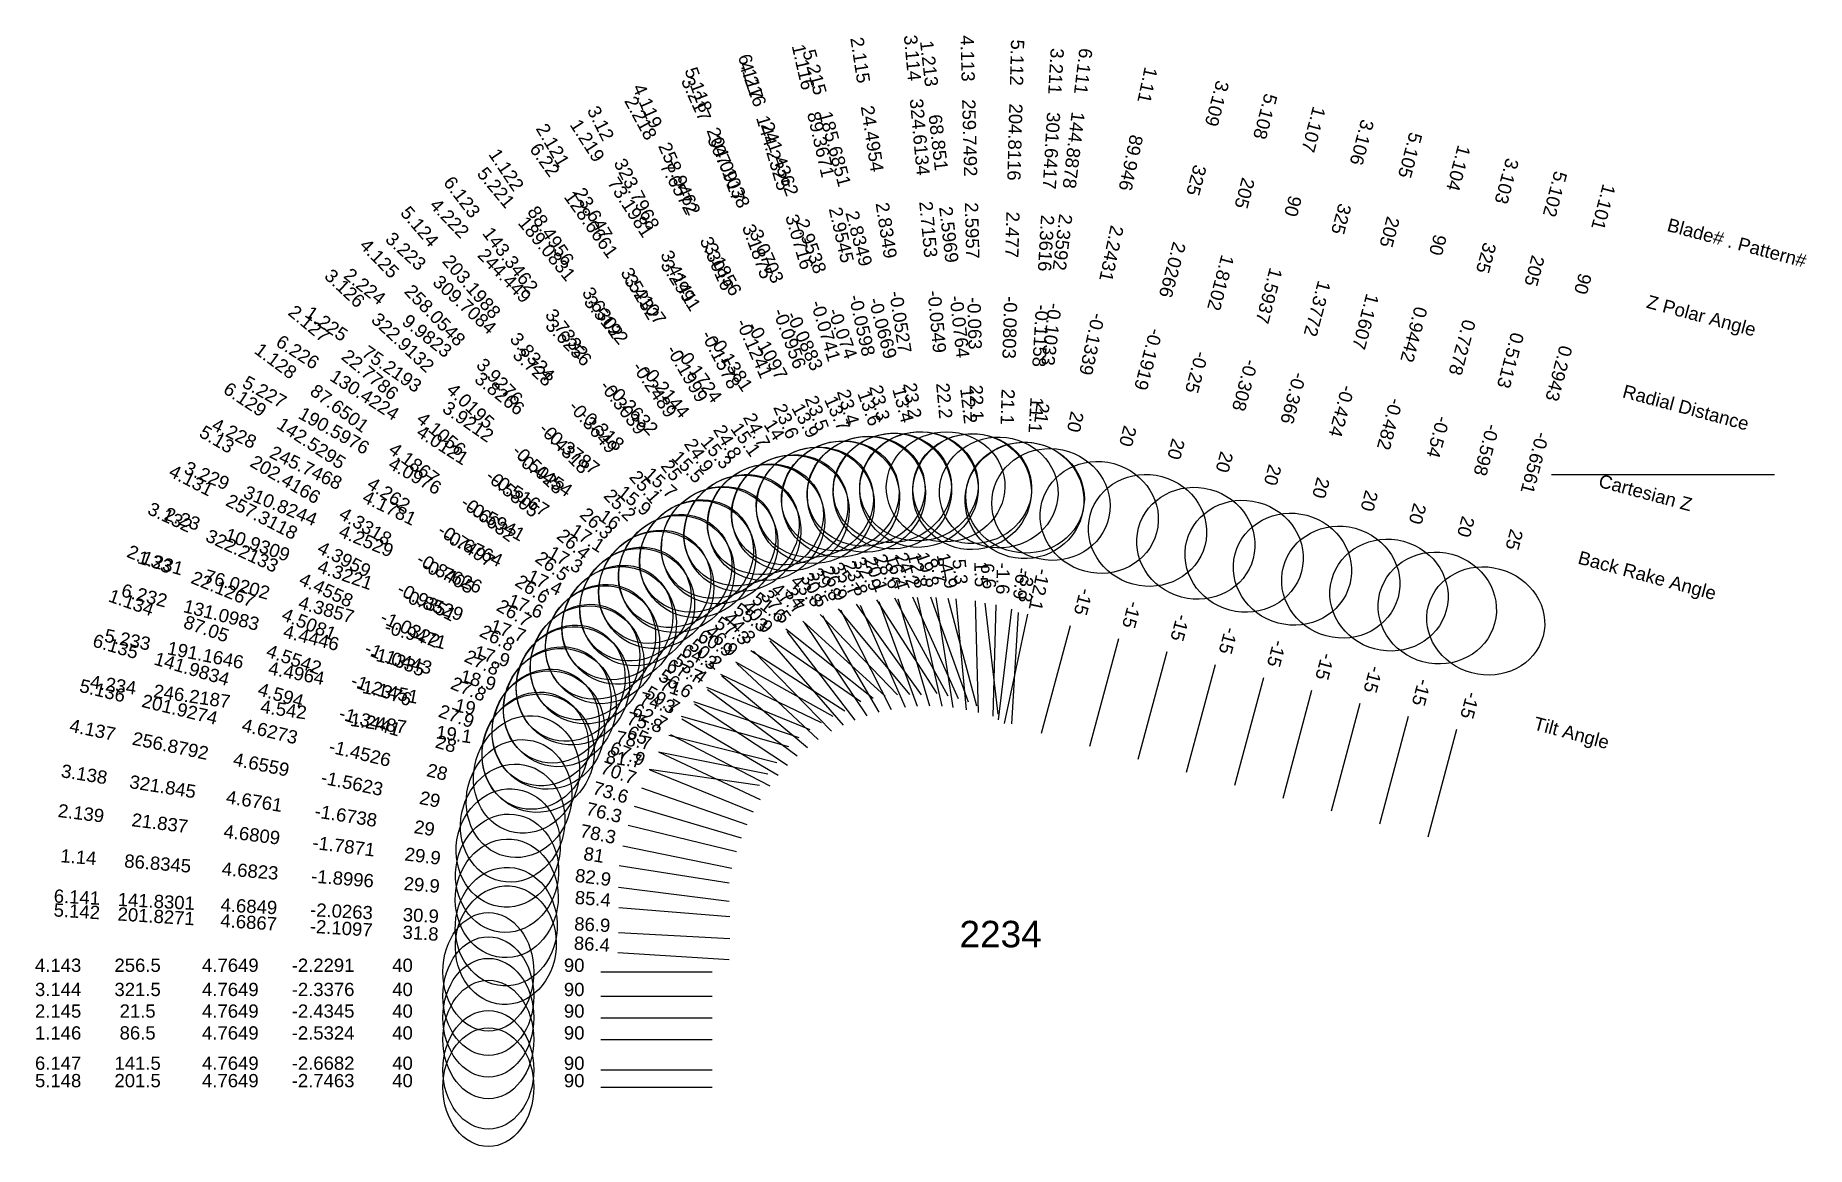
# Model space of a CAD drawing. Header units: inches. Extents: x 29.2 to 37.14, y 14.99 to 19.97.
import ezdxf
from ezdxf.enums import TextEntityAlignment as Align

# ---------------------------------------------------------------- set-up
doc = ezdxf.new("R2010")
doc.units = ezdxf.units.IN
doc.header["$MEASUREMENT"] = 0
for name, color, linetype, true_color in [('Blade_1', 30, 'Continuous', 0xff7f00), ('Blade_2', 7, 'Continuous', 0xcccc00), ('Blade_3', 7, 'Continuous', 0x00cc00), ('Blade_4', 7, 'Continuous', 0x00cccc), ('Blade_5', 7, 'Continuous', 0x0066cc), ('Blade_6', 190, 'Continuous', 0x7f00ff)]:
    doc.layers.add(name, color=color, linetype=linetype, true_color=true_color)
doc.styles.get("Standard").update_dxf_attribs({"font": 'arial.ttf'})

msp = doc.modelspace()

# ---------------------------------------------------------------- linework, layer by layer
msp.add_line((36, 18), (37, 18))
at = {"layer": 'Blade_1'}
for p, q in [((32.9742, 17.4391), (33.2457, 17.0191)), ((33.1572, 17.4493), (33.2682, 16.9617)), ((33.461, 17.4234), (33.5184, 16.9268)), ((32.6514, 17.3337), (32.931, 16.9192)), ((33.6515, 17.3738), (33.5468, 16.8848)), ((32.4928, 17.268), (32.9039, 16.9834)), ((34.276, 17.2057), (34.1466, 16.7227)), ((32.2176, 17.0368), (32.6192, 16.7389)), ((34.9255, 17.0317), (34.7961, 16.5487)), ((32.0989, 16.9164), (32.5802, 16.7809)), ((35.5754, 16.8576), (35.446, 16.3746)), ((31.9211, 16.5963), (32.3931, 16.4314)), ((31.8195, 16.0597), (32.3179, 16.0194)), ((31.7386, 15.4676), (32.2386, 15.4676))]:
    msp.add_line(p, q, dxfattribs=at)
for centre, major_axis, ratio in [((33.0455, 17.9402), (0.2594, 0.059), 0.918354), ((33.4031, 17.9236), (0.2642, 0.0306), 0.977258), ((32.7009, 17.8619), (0.2234, 0.1444), 0.970135), ((33.7569, 17.8661), (0.2601, -0.0557), 0.93955), ((32.3698, 17.7511), (0.2205, 0.1488), 0.907313), ((34.4063, 17.692), (0.2569, -0.0688), 0.939693), ((32.0788, 17.5546), (0.1514, 0.2187), 0.961035), ((35.0558, 17.518), (0.2569, -0.0688), 0.939693), ((31.8133, 17.3368), (0.1585, 0.2136), 0.89517), ((35.7057, 17.3439), (0.2569, -0.0688), 0.906308), ((31.6143, 17.0529), (0.0721, 0.256), 0.95167), ((31.4458, 16.7624), (0.0877, 0.2511), 0.883713), ((31.3177, 16.1004), (0.0215, 0.2651), 0.866605), ((31.2351, 15.4676), (0, 0.266), 0.766045)]:
    msp.add_ellipse(centre, major_axis=major_axis, ratio=ratio, dxfattribs=at)
at = {"layer": 'Blade_2'}
for p, q in [((33.0551, 17.4481), (33.2942, 17.0089)), ((33.2414, 17.4496), (33.3171, 16.9554)), ((32.5677, 17.3082), (32.9593, 16.9973)), ((32.7322, 17.3662), (32.9859, 16.9353)), ((32.2813, 17.0973), (32.6655, 16.7773)), ((32.1541, 16.9835), (32.6269, 16.821)), ((31.9583, 16.6767), (32.4214, 16.4883)), ((31.8187, 16.1503), (32.3148, 16.0881)), ((31.7386, 15.5655), (32.2386, 15.5655))]:
    msp.add_line(p, q, dxfattribs=at)
for centre, major_axis, ratio in [((32.8144, 17.8903), (0.2336, 0.1272), 0.970846), ((33.1651, 17.9473), (0.2629, 0.0403), 0.91886), ((32.4768, 17.8001), (0.2292, 0.1349), 0.908105), ((32.1734, 17.6213), (0.1654, 0.2083), 0.961929), ((31.8944, 17.4195), (0.1702, 0.2044), 0.895983), ((31.6779, 17.1471), (0.0864, 0.2516), 0.952424), ((31.4919, 16.8665), (0.1003, 0.2464), 0.884254), ((31.3191, 16.2129), (0.0331, 0.2639), 0.866622), ((31.2351, 15.5655), (0, 0.266), 0.766045)]:
    msp.add_ellipse(centre, major_axis=major_axis, ratio=ratio, dxfattribs=at)
at = {"layer": 'Blade_3'}
for p, q in [((32.814, 17.3933), (33.0405, 16.9476)), ((33.1359, 17.4524), (33.3407, 16.9962)), ((33.3311, 17.4437), (33.3773, 16.9459)), ((32.6445, 17.3432), (33.0143, 17.0068)), ((33.6092, 17.3815), (33.5802, 16.8824)), ((33.8431, 17.3218), (33.7137, 16.8388)), ((32.3484, 17.1535), (32.7138, 16.8121)), ((34.4925, 17.1477), (34.3631, 16.6647)), ((32.213, 17.0466), (32.6757, 16.8571)), ((35.1419, 16.9737), (35.0125, 16.4907)), ((32.0006, 16.7552), (32.4538, 16.544)), ((31.8212, 16.2475), (32.3151, 16.1694)), ((31.7386, 15.6624), (32.2386, 15.6624))]:
    msp.add_line(p, q, dxfattribs=at)
for centre, major_axis, ratio in [((32.9297, 17.9117), (0.2427, 0.1089), 0.9715), ((33.2847, 17.9451), (0.2649, 0.0245), 0.925968), ((32.5859, 17.8422), (0.2371, 0.1205), 0.908857), ((33.6384, 17.8842), (0.2656, -0.0154), 0.981303), ((33.9734, 17.8081), (0.2569, -0.0688), 0.939693), ((32.272, 17.682), (0.179, 0.1968), 0.962812), ((34.6228, 17.634), (0.2569, -0.0688), 0.939693), ((31.9805, 17.4972), (0.1816, 0.1944), 0.896812), ((35.2722, 17.46), (0.2569, -0.0688), 0.939693), ((31.7471, 17.2374), (0.1008, 0.2462), 0.953223), ((31.5442, 16.9678), (0.1123, 0.2411), 0.884855), ((31.3239, 16.3262), (0.0416, 0.2627), 0.874591), ((31.2351, 15.6624), (0, 0.266), 0.766045)]:
    msp.add_ellipse(centre, major_axis=major_axis, ratio=ratio, dxfattribs=at)
at = {"layer": 'Blade_4'}
for p, q in [((32.9013, 17.4151), (33.1028, 16.9575)), ((33.2168, 17.4523), (33.3863, 16.9819)), ((33.4175, 17.4337), (33.4306, 16.9338)), ((32.7228, 17.3733), (33.0688, 17.0124)), ((32.424, 17.2078), (32.7731, 16.8498)), ((32.2757, 17.1056), (32.7264, 16.8891)), ((32.0517, 16.8343), (32.4962, 16.6054)), ((31.9563, 16.679), (32.4511, 16.6072)), ((31.8372, 16.336), (32.3269, 16.235)), ((31.7386, 15.7709), (32.2386, 15.7709))]:
    msp.add_line(p, q, dxfattribs=at)
for centre, major_axis, ratio in [((33.0462, 17.926), (0.2503, 0.0902), 0.972094), ((33.4043, 17.937), (0.2659, 0.007), 0.926341), ((32.6984, 17.8759), (0.2434, 0.1072), 0.916504), ((32.3744, 17.7368), (0.192, 0.1841), 0.963676), ((32.0724, 17.5682), (0.1904, 0.1857), 0.904827), ((31.8219, 17.3236), (0.1152, 0.2398), 0.954056), ((31.6041, 17.0649), (0.1218, 0.2365), 0.892931), ((31.458, 16.7513), (0.0382, 0.2632), 0.945133), ((31.3441, 16.4377), (0.0537, 0.2605), 0.874838), ((31.2351, 15.7709), (0, 0.266), 0.766045)]:
    msp.add_ellipse(centre, major_axis=major_axis, ratio=ratio, dxfattribs=at)
at = {"layer": 'Blade_5'}
for p, q in [((32.8029, 17.3986), (33.1228, 17.0144)), ((32.9856, 17.4316), (33.1576, 16.9621)), ((33.2946, 17.4465), (33.4232, 16.9634)), ((33.5093, 17.4164), (33.4958, 16.9166)), ((32.4973, 17.2545), (32.8247, 16.8766)), ((34.0595, 17.2637), (33.9301, 16.7807)), ((32.3422, 17.1608), (32.7789, 16.9173)), ((34.709, 17.0897), (34.5796, 16.6067)), ((35.3584, 16.9157), (35.229, 16.4327)), ((32.1029, 16.9054), (32.5345, 16.6531)), ((31.9974, 16.7567), (32.4878, 16.6591)), ((31.862, 16.4285), (32.3478, 16.3105)), ((31.8158, 15.8582), (32.3148, 15.8264)), ((31.7386, 15.2537), (32.2386, 15.2537))]:
    msp.add_line(p, q, dxfattribs=at)
for centre, major_axis, ratio in [((32.8125, 17.9044), (0.2498, 0.0915), 0.917175), ((33.1651, 17.9331), (0.2571, 0.0684), 0.972628), ((33.523, 17.9197), (0.2659, -0.0072), 0.933036), ((32.4808, 17.7856), (0.2044, 0.1702), 0.964517), ((34.1898, 17.75), (0.2569, -0.0688), 0.939693), ((32.1676, 17.6351), (0.201, 0.1742), 0.905668), ((34.8393, 17.576), (0.2569, -0.0688), 0.939693), ((31.9024, 17.4059), (0.1295, 0.2323), 0.954922), ((35.4887, 17.402), (0.2569, -0.0688), 0.939693), ((31.6682, 17.1595), (0.1342, 0.2296), 0.89364), ((31.5036, 16.8549), (0.0519, 0.2609), 0.945711), ((31.3727, 16.5474), (0.0628, 0.2585), 0.882835), ((31.3133, 15.8903), (0.0169, 0.2655), 0.849943), ((31.2351, 15.2537), (0, 0.266), 0.766045)]:
    msp.add_ellipse(centre, major_axis=major_axis, ratio=ratio, dxfattribs=at)
at = {"layer": 'Blade_6'}
for p, q in [((32.8831, 17.4187), (33.1749, 17.0127)), ((33.0709, 17.443), (33.2123, 16.9634)), ((33.5804, 17.3968), (33.5203, 16.9005)), ((32.5731, 17.2965), (32.8773, 16.8997)), ((32.4116, 17.2114), (32.8325, 16.9413)), ((32.1583, 16.973), (32.5756, 16.6977)), ((32.0435, 16.832), (32.5281, 16.7092)), ((31.8889, 16.5135), (32.3685, 16.372)), ((31.8179, 15.9468), (32.3172, 15.9202)), ((31.7386, 15.3318), (32.2386, 15.3318))]:
    msp.add_line(p, q, dxfattribs=at)
for centre, major_axis, ratio in [((32.9284, 17.9259), (0.2551, 0.0753), 0.917794), ((32.5893, 17.8276), (0.216, 0.1552), 0.965316), ((33.6408, 17.8967), (0.2641, -0.0319), 0.933272), ((32.2668, 17.6961), (0.2111, 0.1618), 0.906499), ((31.9879, 17.4833), (0.1437, 0.2239), 0.955805), ((31.738, 17.2503), (0.1465, 0.222), 0.894389), ((31.5554, 16.9557), (0.0653, 0.2579), 0.946354), ((31.406, 16.6559), (0.0752, 0.2551), 0.883238), ((31.3151, 15.9737), (0.0142, 0.2656), 0.858399), ((31.2351, 15.3318), (0, 0.266), 0.766045)]:
    msp.add_ellipse(centre, major_axis=major_axis, ratio=ratio, dxfattribs=at)

# ---------------------------------------------------------------- texts
for s, height, p in [('Blade# . Pattern#', 0.059375, (36.5221, 19.1217)), ('Z Polar Angle', 0.059375, (36.4299, 18.7776)), ('Radial Distance', 0.059375, (36.3224, 18.3761)), ('Cartesian Z', 0.059375, (36.2148, 17.9746)), ('Back Rake Angle', 0.059375, (36.1226, 17.6305)), ('Tilt Angle', 0.05937, (35.9234, 16.8872))]:
    msp.add_text(s, height=height, rotation=345).set_placement(p, align=Align.MIDDLE_LEFT)
msp.add_text('2234', height=0.11875).set_placement((33.5312, 15.9403), align=Align.MIDDLE_CENTER)
at = {"layer": 'Blade_1'}
for s, rotation, p in [('1.213', 276.60049, (33.1814, 19.8393)), ('1.116', 282.82052, (32.6176, 19.8206)), ('1.11', 257.9134, (34.1607, 19.7518)), ('89.3671', 282.82052, (32.6966, 19.4733)), ('68.851', 276.60049, (33.2224, 19.4854)), ('1.107', 255, (34.9054, 19.5548)), ('1.219', 302.87986, (31.6539, 19.4815)), ('1.122', 304.00209, (31.2913, 19.3499)), ('89.946', 257.9134, (34.0861, 19.4035)), ('1.104', 255, (35.5549, 19.3808)), ('73.1981', 302.87986, (31.8473, 19.1823)), ('1.101', 255, (36.2048, 19.2067)), ('90', 255, (34.8132, 19.2107)), ('88.4956', 304.00209, (31.4906, 19.0545)), ('2.9545', 282.82052, (32.7888, 19.068)), ('2.5969', 276.60049, (33.2701, 19.0726)), ('2.2431', 257.9134, (33.9991, 18.9971)), ('90', 255, (35.4627, 19.0367)), ('3.2991', 302.87986, (32.073, 18.8332)), ('1.5937', 255, (34.7057, 18.8092)), ('90', 255, (36.1126, 18.8626)), ('3.6302', 304.00209, (31.723, 18.71)), ('1.225', 325.30803, (30.4931, 18.6522)), ('-0.0598', 282.82052, (32.8811, 18.6627)), ('-0.0764', 276.60049, (33.3179, 18.6597)), ('0.9442', 255, (35.3552, 18.6352)), ('-0.1339', 257.9134, (33.9121, 18.5907)), ('1.128', 323.42681, (30.2645, 18.4859)), ('75.2193', 325.30803, (30.786, 18.4495)), ('-0.1381', 302.87986, (32.2986, 18.4842)), ('-0.308', 255, (34.5981, 18.4078)), ('0.2943', 255, (36.0051, 18.4611)), ('-0.2489', 304.00209, (31.9554, 18.3654)), ('87.6501', 323.42681, (30.5506, 18.2736)), ('23.3', 282.82052, (32.9601, 18.3154)), ('12.2', 276.60049, (33.3589, 18.3058)), ('3.9212', 325.30803, (31.1278, 18.2129)), ('20', 257.9134, (33.8375, 18.2423)), ('-0.482', 255, (35.2476, 18.2337)), ('14', 302.87986, (32.492, 18.185)), ('-0.6561', 255, (35.8975, 18.0596)), ('4.1867', 323.42681, (30.8844, 18.026)), ('24.9', 304.00209, (32.1546, 18.0701)), ('20', 255, (34.5059, 18.0636)), ('-0.4454', 325.30803, (31.4695, 17.9763)), ('-0.6632', 323.42681, (31.2182, 17.7783)), ('20', 255, (35.1554, 17.8896)), ('16', 325.30803, (31.7624, 17.7736)), ('25', 255, (35.8053, 17.7155)), ('1.231', 344.27243, (29.758, 17.5756)), ('26.5', 323.42681, (31.5043, 17.5661)), ('32.9', 302.87986, (32.9098, 17.5388)), ('12.8', 282.82052, (33.1309, 17.565)), ('76.0202', 344.27243, (30.1009, 17.4791)), ('6.6', 276.60049, (33.4473, 17.5414)), ('-12.1', 257.9134, (33.6763, 17.4899)), ('1.134', 340.73938, (29.6252, 17.3985)), ('34', 304.00209, (32.585, 17.4321)), ('4.3857', 344.27243, (30.501, 17.3664)), ('55.3', 325.30803, (32.3951, 17.3356)), ('87.05', 340.73938, (29.9615, 17.281)), ('-0.9471', 344.27243, (30.901, 17.2538)), ('-15', 255, (34.3067, 17.3204)), ('4.5542', 340.73938, (30.3539, 17.1439)), ('17.9', 344.27243, (31.2439, 17.1572)), ('53.4', 323.42681, (32.1223, 17.1075)), ('-15', 255, (34.9562, 17.1464)), ('-1.2376', 340.73938, (30.7463, 17.0068)), ('74.3', 344.27243, (31.9846, 16.9486)), ('-15', 255, (35.6061, 16.9723)), ('27.9', 340.73938, (31.0826, 16.8893)), ('70.7', 340.73938, (31.809, 16.6355)), ('1.14', 355.36887, (29.3955, 16.2561)), ('86.8345', 355.36887, (29.7506, 16.2273)), ('4.6823', 355.36887, (30.1648, 16.1938)), ('-1.8996', 355.36887, (30.5791, 16.1602)), ('29.9', 355.36887, (30.9342, 16.1315)), ('85.4', 355.36887, (31.7012, 16.0693)), ('1.146', 359.99999, (29.3066, 15.4676)), ('86.5', 359.99999, (29.6628, 15.4676)), ('4.7649', 359.99999, (30.0785, 15.4676)), ('-2.5324', 359.99999, (30.4941, 15.4676)), ('40', 359.99999, (30.8503, 15.4676)), ('90', 359.99999, (31.6198, 15.4676))]:
    msp.add_text(s, height=0.05937, rotation=rotation, dxfattribs=at).set_placement(p, align=Align.CENTER)
at = {"layer": 'Blade_2'}
for s, rotation, p in [('2.115', 278.7114, (32.873, 19.8536)), ('2.218', 298.56356, (31.8923, 19.5841)), ('24.4954', 278.7114, (32.927, 19.5014)), ('2.121', 300.48419, (31.4985, 19.462)), ('7.6572', 298.56356, (32.0626, 19.2712)), ('23.647', 300.48419, (31.6792, 19.155)), ('2.8349', 278.7114, (32.9899, 19.0906)), ('3.1856', 298.56356, (32.2614, 18.9061)), ('2.224', 321.55137, (30.6631, 18.8205)), ('3.5232', 300.48419, (31.89, 18.7968)), ('-0.0527', 278.7114, (33.0529, 18.6798)), ('2.127', 320.21176, (30.4125, 18.6536)), ('9.9823', 321.55137, (30.9421, 18.5989)), ('-0.1097', 298.56356, (32.4601, 18.5411)), ('22.7786', 320.21176, (30.6862, 18.4257)), ('-0.1999', 300.48419, (32.1009, 18.4387)), ('3.8266', 321.55137, (31.2676, 18.3405)), ('23.2', 278.7114, (33.1068, 18.3276)), ('4.1056', 320.21176, (31.0056, 18.1597)), ('13.9', 298.56356, (32.6304, 18.2282)), ('-0.3787', 321.55137, (31.5931, 18.0821)), ('24.8', 300.48419, (32.2816, 18.1317)), ('-0.5805', 320.21176, (31.325, 17.8937)), ('15.9', 321.55137, (31.8721, 17.8605)), ('2.23', 341.0394, (29.854, 17.7737)), ('10.9309', 341.0394, (30.1909, 17.6579)), ('26.4', 320.21176, (31.5987, 17.6657)), ('2.133', 337.8571, (29.7056, 17.5934)), ('28.6', 298.56356, (32.9984, 17.5524)), ('8.7', 278.7114, (33.2234, 17.567)), ('22.1267', 337.8571, (30.0356, 17.4591)), ('4.3221', 341.0394, (30.584, 17.5229)), ('30.5', 300.48419, (32.672, 17.4685)), ('-0.8529', 341.0394, (30.9771, 17.3879)), ('51.6', 321.55137, (32.4747, 17.3821)), ('4.5081', 337.8571, (30.4206, 17.3024)), ('17.7', 341.0394, (31.314, 17.2721)), ('-1.1335', 337.8571, (30.8055, 17.1458)), ('50.2', 320.21176, (32.19, 17.1733)), ('27.8', 337.8571, (31.1355, 17.0115)), ('71', 341.0394, (32.0418, 17.0221)), ('67.9', 337.8571, (31.8483, 16.7215)), ('2.139', 352.85775, (29.4056, 16.4527)), ('21.837', 352.85775, (29.759, 16.4084)), ('4.6809', 352.85775, (30.1714, 16.3567)), ('-1.7871', 352.85775, (30.5838, 16.305)), ('29.9', 352.85775, (30.9373, 16.2607)), ('82.9', 352.85775, (31.7009, 16.1651)), ('2.145', 359.99999, (29.3066, 15.5655)), ('21.5', 359.99999, (29.6628, 15.5655)), ('4.7649', 359.99999, (30.0785, 15.5655)), ('-2.4345', 359.99999, (30.4941, 15.5655)), ('40', 359.99999, (30.8503, 15.5655)), ('90', 359.99999, (31.6198, 15.5655))]:
    msp.add_text(s, height=0.05937, rotation=rotation, dxfattribs=at).set_placement(p, align=Align.CENTER)
at = {"layer": 'Blade_3'}
for s, rotation, p in [('3.114', 275.29306, (33.1068, 19.8654)), ('3.211', 266.67831, (33.7501, 19.8095)), ('3.217', 294.17794, (32.1398, 19.671)), ('3.109', 255, (34.4725, 19.6709)), ('3.12', 296.93877, (31.7122, 19.5614)), ('324.6134', 275.29306, (33.1397, 19.5106)), ('301.6417', 266.67831, (33.7295, 19.4538)), ('3.106', 255, (35.1219, 19.4968)), ('307.1038', 294.17794, (32.2857, 19.346)), ('323.7968', 296.93877, (31.8736, 19.2438)), ('325', 255, (34.3803, 19.3268)), ('3.103', 255, (35.7713, 19.3228)), ('2.7153', 275.29306, (33.178, 19.0968)), ('325', 255, (35.0297, 19.1527)), ('2.3616', 266.67831, (33.7054, 19.0389)), ('3.223', 317.71123, (30.8454, 18.9796)), ('3.0703', 294.17794, (32.456, 18.9669)), ('3.4141', 296.93877, (32.0619, 18.8733)), ('2.0266', 255, (34.2728, 18.9253)), ('325', 255, (35.6791, 18.9787)), ('3.126', 316.94726, (30.5713, 18.8137)), ('309.7084', 317.71123, (31.1089, 18.7399)), ('-0.0549', 275.29306, (33.2163, 18.6829)), ('1.3772', 255, (34.9222, 18.7512)), ('-0.1158', 266.67831, (33.6813, 18.624)), ('322.9132', 316.94726, (30.8316, 18.5705)), ('-0.0883', 294.17794, (32.6262, 18.5877)), ('0.7278', 255, (35.5716, 18.5772)), ('-0.1578', 296.93877, (32.2502, 18.5028)), ('-0.1919', 255, (34.1652, 18.5239)), ('3.728', 317.71123, (31.4164, 18.4603)), ('-0.366', 255, (34.8146, 18.3497)), ('4.0195', 316.94726, (31.1353, 18.2868)), ('13.7', 294.17794, (32.7721, 18.2627)), ('22.2', 275.29306, (33.2492, 18.3282)), ('11.1', 266.67831, (33.6607, 18.2683)), ('-0.318', 317.71123, (31.7238, 18.1806)), ('24.7', 296.93877, (32.4116, 18.1852)), ('20', 255, (34.073, 18.1797)), ('-0.54', 255, (35.464, 18.1757)), ('-0.5028', 316.94726, (31.439, 18.0031)), ('3.229', 337.72885, (29.9625, 17.9683)), ('15.7', 317.71123, (31.9874, 17.9409)), ('20', 255, (34.7224, 18.0056)), ('310.8244', 337.72885, (30.2921, 17.8333)), ('3.132', 335.02148, (29.7961, 17.7822)), ('20', 255, (35.3718, 17.8316)), ('26.3', 316.94726, (31.6993, 17.7599)), ('322.2133', 335.02148, (30.119, 17.6317)), ('4.2529', 337.72885, (30.6767, 17.6757)), ('24.2', 294.17794, (33.0873, 17.5607)), ('4.4558', 335.02148, (30.4957, 17.4562)), ('-0.7626', 337.72885, (31.0614, 17.5182)), ('26.9', 296.93877, (32.7602, 17.4992)), ('5.3', 275.29306, (33.3202, 17.562)), ('-3.3', 266.67831, (33.6161, 17.5001)), ('47.7', 317.71123, (32.5566, 17.4231)), ('-15', 255, (33.8738, 17.4365)), ('17.6', 337.72885, (31.391, 17.3832)), ('-1.0322', 335.02148, (30.8725, 17.2807)), ('46.9', 316.94726, (32.2616, 17.2345)), ('-15', 255, (34.5232, 17.2624)), ('27.8', 335.02148, (31.1954, 17.1303)), ('67.7', 337.72885, (32.1031, 17.0916)), ('-15', 255, (35.1726, 17.0884)), ('65', 335.02148, (31.8929, 16.8053)), ('3.138', 351.00819, (29.4191, 16.6276)), ('321.845', 351.00819, (29.771, 16.5719)), ('4.6761', 351.00819, (30.1815, 16.507)), ('-1.6738', 351.00819, (30.592, 16.442)), ('29', 351.00819, (30.9439, 16.3863)), ('81', 351.00819, (31.7039, 16.2661)), ('3.144', 359.99999, (29.3066, 15.6624)), ('321.5', 359.99999, (29.6628, 15.6624)), ('4.7649', 359.99999, (30.0785, 15.6624)), ('-2.3376', 359.99999, (30.4941, 15.6624)), ('40', 359.99999, (30.8503, 15.6624)), ('90', 359.99999, (31.6198, 15.6624))]:
    msp.add_text(s, height=0.05937, rotation=rotation, dxfattribs=at).set_placement(p, align=Align.CENTER)
at = {"layer": 'Blade_4'}
for s, rotation, p in [('4.113', 271.49984, (33.3538, 19.8648)), ('4.216', 289.81099, (32.3926, 19.7404)), ('4.119', 293.76382, (31.9213, 19.6409)), ('259.7492', 271.49984, (33.3631, 19.5087)), ('241.4362', 289.81099, (32.5133, 19.4052)), ('258.9462', 293.76382, (32.0648, 19.3148)), ('4.222', 313.7892, (31.0399, 19.129)), ('2.5957', 271.49984, (33.374, 19.0932)), ('2.9538', 289.81099, (32.6542, 19.0142)), ('3.3016', 293.76382, (32.2323, 18.9345)), ('4.125', 314.2873, (30.7258, 18.9487)), ('244.449', 313.7892, (31.2864, 18.8718)), ('258.0548', 314.2873, (30.9746, 18.6937)), ('-0.074', 289.81099, (32.7951, 18.6231)), ('-0.063', 271.49984, (33.3849, 18.6777)), ('3.6256', 313.7892, (31.574, 18.5718)), ('-0.1241', 293.76382, (32.3998, 18.5541)), ('3.9276', 314.2873, (31.2648, 18.3962)), ('-0.2632', 313.7892, (31.8616, 18.2717)), ('13.6', 289.81099, (32.9158, 18.288)), ('22.1', 271.49984, (33.3942, 18.3216)), ('23.6', 293.76382, (32.5433, 18.228)), ('4.228', 334.34064, (30.0836, 18.1587)), ('-0.4318', 314.2873, (31.555, 18.0986)), ('245.7468', 334.34064, (30.4047, 18.0044)), ('15.5', 313.7892, (32.1081, 18.0145)), ('4.131', 332.74757, (29.8897, 17.948)), ('257.3118', 332.74757, (30.2064, 17.7848)), ('4.1781', 334.34064, (30.7793, 17.8244)), ('25.2', 314.2873, (31.8037, 17.8436)), ('-0.6764', 334.34064, (31.154, 17.6445)), ('4.3959', 332.74757, (30.5758, 17.5945)), ('19.8', 289.81099, (33.1766, 17.564)), ('17.4', 334.34064, (31.4751, 17.4902)), ('23.8', 293.76382, (32.8534, 17.5238)), ('1.5', 271.49984, (33.4144, 17.5524)), ('-0.9351', 332.74757, (30.9453, 17.4042)), ('43.8', 313.7892, (32.6406, 17.4591)), ('26.8', 332.74757, (31.262, 17.2411)), ('44.3', 314.2873, (32.341, 17.2928)), ('64.3', 334.34064, (32.1687, 17.157)), ('4.234', 351.74433, (29.5495, 17.0282)), ('246.2187', 351.74433, (29.902, 16.9771)), ('4.542', 351.74433, (30.3133, 16.9174)), ('-1.2487', 351.74433, (30.7247, 16.8577)), ('62.7', 332.74757, (31.9461, 16.8887)), ('4.137', 348.3466, (29.4553, 16.8272)), ('256.8792', 348.3466, (29.8042, 16.7553)), ('19.1', 351.74433, (31.0772, 16.8065)), ('81.7', 351.74433, (31.8387, 16.696)), ('4.6559', 348.3466, (30.2113, 16.6713)), ('-1.5623', 348.3466, (30.6184, 16.5874)), ('29', 348.3466, (30.9673, 16.5154)), ('78.3', 348.3466, (31.7209, 16.36)), ('4.143', 359.99999, (29.3066, 15.7709)), ('256.5', 359.99999, (29.6628, 15.7709)), ('4.7649', 359.99999, (30.0785, 15.7709)), ('-2.2291', 359.99999, (30.4941, 15.7709)), ('40', 359.99999, (30.8503, 15.7709)), ('90', 359.99999, (31.6198, 15.7709))]:
    msp.add_text(s, height=0.05937, rotation=rotation, dxfattribs=at).set_placement(p, align=Align.CENTER)
at = {"layer": 'Blade_5'}
for s, rotation, p in [('5.112', 268.44625, (33.5753, 19.8475)), ('5.215', 284.90357, (32.6691, 19.7967)), ('5.118', 290.11316, (32.1493, 19.7153)), ('5.108', 255, (34.6889, 19.6128)), ('185.6851', 284.90357, (32.7607, 19.4525)), ('204.8116', 268.44625, (33.5656, 19.4914)), ('204.0917', 290.11316, (32.2718, 19.3808)), ('5.105', 255, (35.3384, 19.4388)), ('5.221', 309.77739, (31.2469, 19.2677)), ('205', 255, (34.5967, 19.2687)), ('5.102', 255, (35.9878, 19.2648)), ('5.124', 310.90317, (30.9048, 19.0927)), ('189.0831', 309.77739, (31.4749, 18.9939)), ('2.8349', 284.90357, (32.8676, 19.0508)), ('2.477', 268.44625, (33.5544, 19.0759)), ('205', 255, (35.2462, 19.0947)), ('3.1875', 290.11316, (32.4148, 18.9905)), ('203.1988', 310.90317, (31.1381, 18.8234)), ('1.8102', 255, (34.4892, 18.8672)), ('205', 255, (35.8956, 18.9207)), ('3.5192', 309.77739, (31.7408, 18.6745)), ('-0.0956', 290.11316, (32.5577, 18.6002)), ('-0.0669', 284.90357, (32.9745, 18.6492)), ('-0.0803', 268.44625, (33.5431, 18.6604)), ('1.1607', 255, (35.1387, 18.6932)), ('3.8324', 310.90317, (31.4103, 18.5093)), ('0.5113', 255, (35.7881, 18.5192)), ('-0.25', 255, (34.3816, 18.4658)), ('5.227', 330.86611, (30.2179, 18.3448)), ('-0.2144', 309.77739, (32.0067, 18.3551)), ('23.5', 290.11316, (32.6802, 18.2657)), ('13.4', 284.90357, (33.0661, 18.3049)), ('21.1', 268.44625, (33.5334, 18.3043)), ('-0.424', 255, (35.0311, 18.2917)), ('190.5976', 330.86611, (30.5291, 18.1714)), ('-0.3649', 310.90317, (31.6824, 18.1952)), ('5.13', 329.69304, (30.0032, 18.1327)), ('-0.598', 255, (35.6805, 18.1177)), ('15.3', 309.77739, (32.2346, 18.0813)), ('20', 255, (34.2894, 18.1216)), ('202.4166', 329.69304, (30.3108, 17.9529)), ('4.0976', 330.86611, (30.8921, 17.969)), ('25.1', 310.90317, (31.9157, 17.9259)), ('20', 255, (34.9389, 17.9476)), ('-0.5941', 330.86611, (31.2551, 17.7667)), ('4.3318', 329.69304, (30.6696, 17.7432)), ('20', 255, (35.5883, 17.7736)), ('-0.8405', 329.69304, (31.0285, 17.5334)), ('17.3', 330.86611, (31.5663, 17.5932)), ('20.1', 290.11316, (32.9448, 17.5431)), ('14.9', 284.90357, (33.264, 17.5613)), ('39.8', 309.77739, (32.727, 17.4899)), ('-1.6', 268.44625, (33.5126, 17.5351)), ('26.7', 329.69304, (31.336, 17.3537)), ('40.9', 310.90317, (32.4195, 17.3443)), ('-15', 255, (34.0902, 17.3784)), ('5.233', 348.74952, (29.6121, 17.2311)), ('191.1646', 348.74952, (29.9615, 17.1616)), ('60.9', 330.86611, (32.2385, 17.2186)), ('-15', 255, (34.7397, 17.2044)), ('4.4964', 348.74952, (30.3692, 17.0806)), ('5.136', 346.34282, (29.4987, 17.0027)), ('-1.1451', 348.74952, (30.7768, 16.9995)), ('-15', 255, (35.3891, 17.0304)), ('201.9274', 346.34282, (29.8449, 16.9186)), ('19', 348.74952, (31.1262, 16.93)), ('59.7', 329.69304, (32.0004, 16.9653)), ('4.6273', 346.34282, (30.2488, 16.8205)), ('78.7', 348.74952, (31.8809, 16.7798)), ('-1.4526', 346.34282, (30.6526, 16.7224)), ('28', 346.34282, (30.9988, 16.6382)), ('76.3', 346.34282, (31.7466, 16.4566)), ('5.142', 356.35098, (29.3887, 16.013)), ('201.8271', 356.35098, (29.7442, 15.9904)), ('4.6867', 356.35098, (30.159, 15.9639)), ('-2.1097', 356.35098, (30.5738, 15.9375)), ('31.8', 356.35098, (30.9293, 15.9148)), ('86.4', 356.35098, (31.6973, 15.8658)), ('5.148', 359.99999, (29.3066, 15.2537)), ('201.5', 359.99999, (29.6628, 15.2537)), ('4.7649', 359.99999, (30.0785, 15.2537)), ('-2.7463', 359.99999, (30.4941, 15.2537)), ('40', 359.99999, (30.8503, 15.2537)), ('90', 359.99999, (31.6198, 15.2537))]:
    msp.add_text(s, height=0.05937, rotation=rotation, dxfattribs=at).set_placement(p, align=Align.CENTER)
at = {"layer": 'Blade_6'}
for s, rotation, p in [('6.117', 286.43711, (32.3827, 19.7756)), ('6.111', 263.10584, (33.8723, 19.8113)), ('144.8878', 263.10584, (33.8295, 19.4576)), ('144.2325', 286.43711, (32.4835, 19.4339)), ('6.22', 305.70174, (31.4639, 19.3937)), ('6.123', 307.47384, (31.0935, 19.2266)), ('128.6661', 305.70174, (31.6718, 19.1044)), ('3.0716', 286.43711, (32.6011, 19.0353)), ('2.3592', 263.10584, (33.7796, 19.045)), ('143.3462', 307.47384, (31.3102, 18.9439)), ('3.4107', 305.70174, (31.9143, 18.7669)), ('3.7332', 307.47384, (31.5631, 18.614)), ('-0.0741', 286.43711, (32.7187, 18.6366)), ('-0.1033', 263.10584, (33.7297, 18.6323)), ('6.226', 327.31212, (30.3648, 18.5248)), ('-0.1724', 305.70174, (32.1569, 18.4293)), ('130.4224', 327.31212, (30.6646, 18.3324)), ('6.129', 326.58565, (30.1282, 18.3123)), ('-0.3039', 307.47384, (31.816, 18.2842)), ('23.4', 286.43711, (32.8195, 18.2949)), ('21', 263.10584, (33.687, 18.2787)), ('142.5295', 326.58565, (30.4256, 18.1161)), ('4.0121', 327.31212, (31.0144, 18.1079)), ('15.1', 305.70174, (32.3648, 18.14)), ('25', 307.47384, (32.0327, 18.0014)), ('4.262', 326.58565, (30.7725, 17.8872)), ('-0.5167', 327.31212, (31.3642, 17.8835)), ('-0.7497', 326.58565, (31.1195, 17.6584)), ('17.1', 327.31212, (31.6641, 17.6911)), ('16.4', 286.43711, (33.0373, 17.5569)), ('26.6', 326.58565, (31.4168, 17.4622)), ('35.7', 305.70174, (32.8138, 17.5152)), ('-6.9', 263.10584, (33.5946, 17.5147)), ('6.232', 345.78208, (29.686, 17.4294)), ('37.5', 307.47384, (32.5009, 17.3907)), ('131.0983', 345.78208, (30.0313, 17.3419)), ('4.4446', 345.78208, (30.4342, 17.2398)), ('57.3', 327.31212, (32.3117, 17.2755)), ('6.135', 343.56835, (29.5563, 17.2014)), ('141.9834', 343.56835, (29.898, 17.1006)), ('-1.0443', 345.78208, (30.8371, 17.1377)), ('18.9', 345.78208, (31.1824, 17.0502)), ('56.6', 326.58565, (32.0591, 17.0384)), ('4.594', 343.56835, (30.2966, 16.9831)), ('-1.3441', 343.56835, (30.6953, 16.8655)), ('75.8', 345.78208, (31.9284, 16.8612)), ('28', 343.56835, (31.037, 16.7647)), ('73.6', 343.56835, (31.775, 16.5471)), ('6.141', 356.94337, (29.3893, 16.0765)), ('141.8301', 356.94337, (29.7451, 16.0575)), ('4.6849', 356.94337, (30.1601, 16.0354)), ('-2.0263', 356.94337, (30.5751, 16.0132)), ('30.9', 356.94337, (30.9309, 15.9942)), ('86.9', 356.94337, (31.6993, 15.9532)), ('6.147', 359.99999, (29.3066, 15.3318)), ('141.5', 359.99999, (29.6628, 15.3318)), ('4.7649', 359.99999, (30.0785, 15.3318)), ('-2.6682', 359.99999, (30.4941, 15.3318)), ('40', 359.99999, (30.8503, 15.3318)), ('90', 359.99999, (31.6198, 15.3318))]:
    msp.add_text(s, height=0.05937, rotation=rotation, dxfattribs=at).set_placement(p, align=Align.CENTER)

doc.saveas('drawing.dxf')
